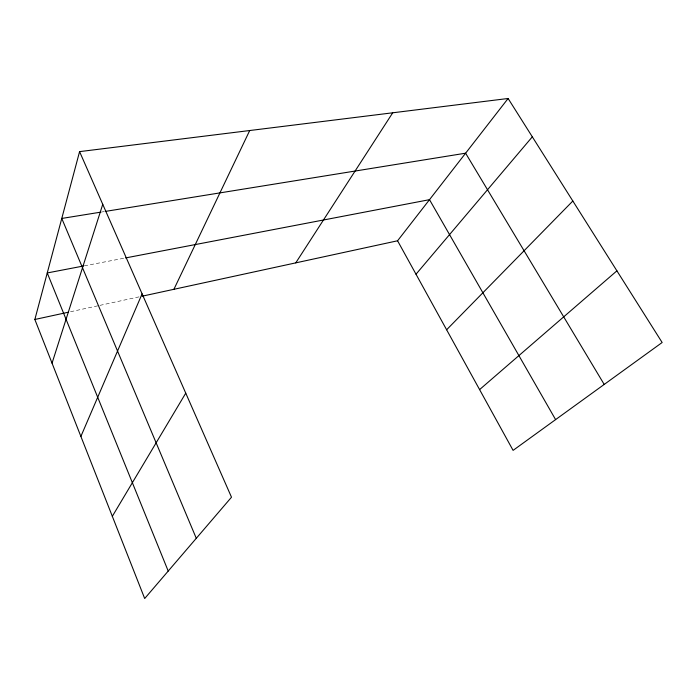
<?xml version="1.0" encoding="UTF-8"?>
<svg xmlns="http://www.w3.org/2000/svg" width="697" height="697" viewBox="0 0 697 697"><rect width="100%" height="100%" fill="white"/><g stroke="black" fill="none" stroke-linecap="round" stroke-linejoin="round"><path stroke-width="0.52" stroke-dasharray="3.48 2.61" d="M70.528 311.733L98.869 305.591M99.915 305.364L138.999 296.878M84.32 265.836L124.554 258.125M102.154 211.923L104.28 211.583"/><path stroke-width="1.05" d="M79.58 151.624L231.5 497.214L144.688 598.514L34.85 319.479L79.58 151.624L508.113 98.486L662.15 342.506L513.088 450.375L397.578 240.779L508.113 98.486M52.048 363.172L102.747 204.326M80.887 436.427L142.101 293.846M173.91 289.307L249.709 130.522M112.33 516.311L185.75 393.152M295.763 262.865L392.725 112.792M416.004 274.217L532.316 136.83M446.62 329.768L572.829 201.015M479.597 389.597L616.906 270.837M34.85 319.479L68.437 312.195M142.171 296.19L397.578 240.779M83.257 266.045L47.248 272.945L168.212 571.061M125.617 257.925L429.509 199.673L555.605 419.611M101.091 212.097L61.772 218.449L196.284 538.302M105.343 211.409L465.613 153.192L604.203 384.439"/></g></svg>
